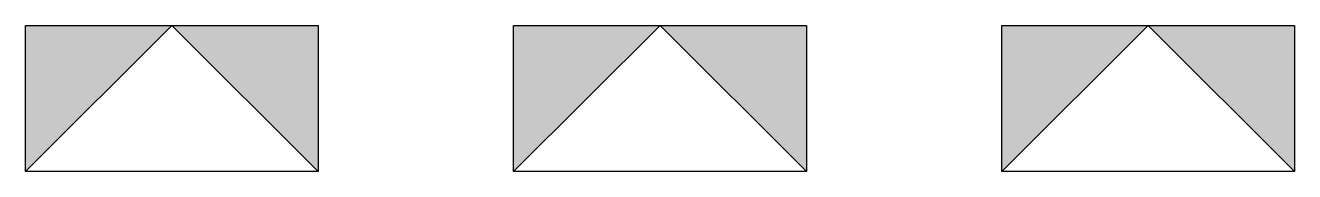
# Model space of a CAD drawing. Header units: millimetres. Extents: x 7 to 33, y 7 to 10.
import ezdxf

# ---------------------------------------------------------------- set-up
doc = ezdxf.new("R2010")
doc.units = ezdxf.units.MM

# ---------------------------------------------------------------- blocks, each defined once
blk = doc.blocks.new('шкаф')
h = blk.add_hatch(color=1)
h.dxf.hatch_style = 1
h.paths.add_polyline_path([(-3, 0), (0, 0), (-3, -3), (-3, 0)])
h = blk.add_hatch(color=1)
h.dxf.hatch_style = 1
h.paths.add_polyline_path([(3, 0), (0, 0), (3, -3), (3, 0)])
at = {"color": 1}
for q in [(-3, -3), (3, -3)]:
    blk.add_line((0, 0), q, dxfattribs=at)
blk.add_lwpolyline([(-3, 0), (3, 0), (3, -3), (-3, -3), (-3, 0)], close=True, dxfattribs=at)

msp = doc.modelspace()

# ---------------------------------------------------------------- block references
for p in [(10, 10), (20, 10), (30, 10)]:
    msp.add_blockref('шкаф', p)

doc.saveas('drawing.dxf')
